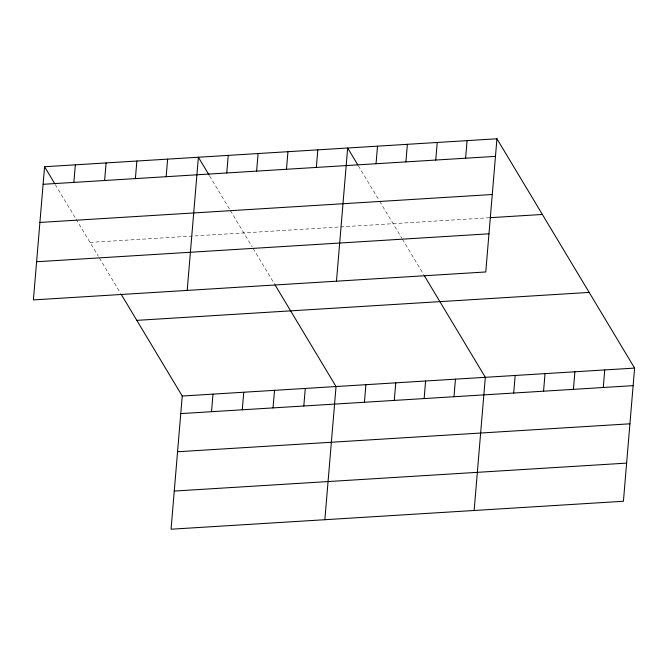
<?xml version="1.0" encoding="UTF-8"?>
<svg xmlns="http://www.w3.org/2000/svg" width="668" height="668" viewBox="0 0 668 668"><rect width="100%" height="100%" fill="white"/><g stroke="black" fill="none" stroke-linecap="round" stroke-linejoin="round"><path stroke-width="0.5" stroke-dasharray="3.34 2.5" d="M90.013 242.4L339.553 226.986M340.588 226.92L488.834 217.768M358.349 165.814L379.199 200.534M379.733 201.419L401.927 238.401M402.453 239.269L423.771 274.79M209.61 175.926L229.917 209.752M230.452 210.645L252.137 246.759M253.172 248.488L274.498 284.009M55.269 184.535L75.584 218.361M76.119 219.254L98.33 256.261M99.373 257.99L120.691 293.511"/><path stroke-width="1" d="M44.581 166.733L33.4 299.907L485.761 271.968L496.942 138.785L44.581 166.733L54.734 183.642M73.864 182.406L75.342 164.829M104.625 180.502L106.103 162.925M135.387 178.598L136.865 161.03M166.148 176.703L167.626 159.126M187.199 290.413L198.388 157.231L209.076 175.033M121.217 294.371L182.239 396.032L171.058 529.215L623.419 501.267L634.6 368.093L496.942 138.785M226.769 172.962L228.239 155.385M211.531 411.705L213 394.128M256.621 171.117L258.099 153.54M242.284 409.801L243.762 392.233M286.48 169.271L287.95 151.694M273.045 407.906L274.523 390.329M316.331 167.426L317.809 149.849M303.806 406.002L305.284 388.434M336.48 281.186L347.661 148.012L357.814 164.921M324.857 519.712L336.046 386.53L275.016 284.877M376.042 163.735L377.52 146.167M364.427 402.261L365.897 384.684M405.902 161.89L407.371 144.321M394.279 400.416L395.757 382.839M435.753 160.053L437.231 142.476M424.138 398.571L425.608 381.002M465.613 158.207L467.082 140.631M453.99 396.725L455.467 379.157M474.138 510.494L485.319 377.311L424.297 275.65M513.7 393.043L515.178 375.466M543.56 391.197L545.03 373.621M573.411 389.352L574.889 371.775M603.271 387.507L604.74 369.938M43.111 184.301L495.464 156.362M39.905 222.452L492.266 194.513M489.861 217.701L542.366 214.461M36.606 261.756L488.959 233.817M136.815 320.364L589.176 292.417M182.239 396.032L634.6 368.093M180.769 413.601L633.122 385.661M177.563 451.752L629.924 423.813M174.264 491.063L626.617 463.116"/></g></svg>
